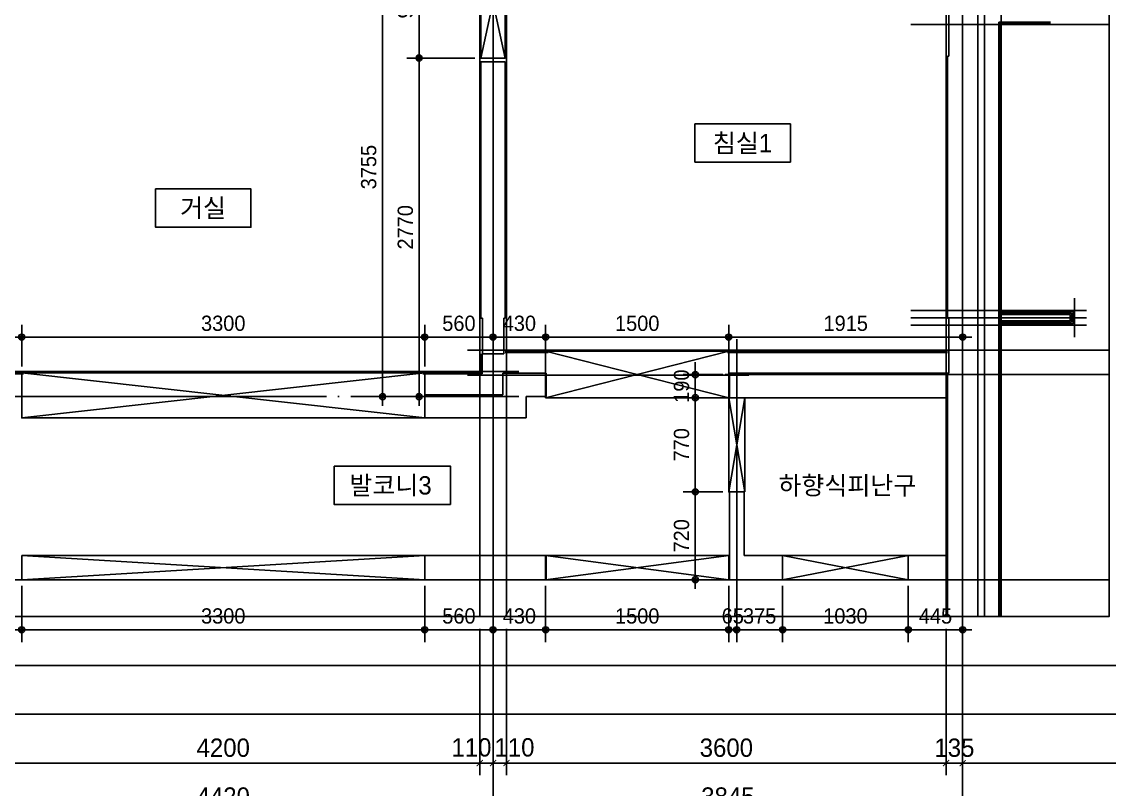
# Model space of a CAD drawing. Header units: millimetres. Extents: x 0 to 92204, y -190080 to 23760.
# Drawn here: x 25461 to 34366, y -123820 to -117539 of the extents above; entities that cross this region are included whole.
import ezdxf
from ezdxf.enums import TextEntityAlignment as Align
from ezdxf.xclip import XClip

# ---------------------------------------------------------------- set-up
doc = ezdxf.new("R2010")
doc.units = ezdxf.units.MM
doc.header["$LTSCALE"] = 100
doc.header["$XCLIPFRAME"] = 0
doc.linetypes.add('AUDIT_D_220706163347-0', pattern=[0])
doc.linetypes.add('CEN', pattern=[62, 60, -1, 0, -1])
doc.layers.get('defpoints').update_dxf_attribs({"color": 139})
for name, color, linetype in [('AA-XXXX-DIMS', 7, 'Continuous'), ('CEN_CON', 1, 'CEN'), ('CEN_WALL', 12, 'CEN'), ('CONC', 2, 'Continuous'), ('DIM', 7, 'AUDIT_D_220706163347-0'), ('ELE3_CON', 7, 'Continuous'), ('MC', 135, 'Continuous'), ('WAL', 3, 'Continuous'), ('WAL_DRY', 7, 'Continuous'), ('실명', 3, 'AUDIT_D_220706163347-0'), ('실명박스', 7, 'AUDIT_D_220706163347-0'), ('창호-open', 4, 'Continuous')]:
    doc.layers.add(name, color=color, linetype=linetype)
doc.layers.add('AA-XXXX-MC', color=153, linetype='AUDIT_D_220706163347-0', plot=False)
doc.styles.add('HAUD01', font='Dotum.ttf')
doc.styles.add('돋움', font='Dotum.ttf')
doc.styles.add('맑은고딕', font='malgun.ttf', dxfattribs={"width": 0.9})
doc.dimstyles.new('DIM-50', dxfattribs={"dimscale": 50, "dimtxt": 3, "dimasz": 1, "dimexe": 2, "dimexo": 2, "dimgap": 1, "dimtad": 1, "dimdec": 0, "dimzin": 0, "dimdsep": 46, "dimtxsty": '맑은고딕', "dimblk1": 'DIMDOT', "dimblk2": 'DIMDOT', "dimsah": 1, "dimcen": 0.09, "dimdle": 2, "dimclrd": 7, "dimclre": 7, "dimclrt": 3, "dimadec": 0, "dimazin": 0, "dimtfac": 1, "dimtdec": 0, "dimtix": 1, "dimtmove": 2, "dimatfit": 3, "dimldrblk": 'DIMDOT', "dimfxl": 1, "dimtolj": 1, "dimtzin": 0, "dimarcsym": 0})
doc.dimstyles.new('MCDIM-50', dxfattribs={"dimscale": 50, "dimtxt": 3, "dimasz": 1, "dimexe": 2, "dimexo": 2, "dimgap": 1, "dimtad": 1, "dimdec": 0, "dimzin": 0, "dimdsep": 46, "dimtxsty": '맑은고딕', "dimblk1": 'ARCHTICK', "dimblk2": 'ARCHTICK', "dimsah": 1, "dimcen": 0.09, "dimdle": 2, "dimclrd": 7, "dimclre": 7, "dimclrt": 3, "dimadec": 0, "dimazin": 0, "dimtfac": 1, "dimtdec": 0, "dimtix": 1, "dimtmove": 2, "dimatfit": 3, "dimldrblk": 'ARCHTICK', "dimfxl": 1, "dimtolj": 1, "dimtzin": 0, "dimarcsym": 0})
doc.dimstyles.new('내부100', dxfattribs={"dimscale": 50, "dimtxt": 2.5, "dimasz": 1, "dimexe": 2, "dimexo": 1, "dimgap": 1, "dimtad": 1, "dimdec": 0, "dimzin": 0, "dimdsep": 46, "dimtxsty": '돋움', "dimblk1": 'DIMDOT', "dimblk2": 'DIMDOT', "dimsah": 1, "dimcen": 0.09, "dimdle": 2, "dimclrd": 7, "dimclre": 7, "dimclrt": 3, "dimadec": 0, "dimazin": 0, "dimtfac": 1, "dimtdec": 0, "dimtix": 1, "dimtmove": 2, "dimatfit": 3, "dimldrblk": 'DIMDOT', "dimfxl": 1, "dimtolj": 1, "dimtzin": 0, "dimarcsym": 0})

# ---------------------------------------------------------------- blocks, each defined once
blk = doc.blocks.new('U-121A(기본)', base_point=(-97042.6, -98978.4))
at = {"layer": 'CEN_CON'}
for p, q in [((-100887.6, -99278.4), (-100887.6, -88643.4)), ((-97042.6, -99278.4), (-97042.6, -88643.4)), ((-98987.6, -97298.4), (-96437.6, -97298.4)), ((-111072.6, -98978.4), (-96437.6, -98978.4))]:
    blk.add_line(p, q, dxfattribs=at)
at = {"layer": 'CEN_WALL'}
for p, q in [((-98892.6, -97008.4), (-98892.6, -99278.4)), ((-101097.6, -97303.4), (-98792.6, -97303.4)), ((-108252.6, -97478.4), (-100677.6, -97478.4))]:
    blk.add_line(p, q, dxfattribs=at)
at = {"layer": 'CONC'}
for p, q in [((-100987.6, -96838.4), (-100987.6, -94738.4)), ((-100787.6, -94738.4), (-100987.6, -94738.4)), ((-100787.6, -96838.4), (-100787.6, -94738.4)), ((-100987.6, -96838.4), (-100974.6, -96838.4)), ((-100974.6, -96838.4), (-100974.6, -97128.4)), ((-100800.6, -96838.4), (-100800.6, -97128.4)), ((-100800.6, -96838.4), (-100787.6, -96838.4)), ((-100974.6, -97128.4), (-100800.6, -97128.4)), ((-98952.6, -97288.4), (-97167.6, -97288.4)), ((-98952.6, -97288.4), (-98952.6, -97488.4)), ((-98952.6, -97488.4), (-97167.6, -97488.4)), ((-97167.6, -98778.4), (-97167.6, -97488.4)), ((-98952.6, -98258.4), (-98952.6, -98778.4)), ((-98832.6, -98258.4), (-98952.6, -98258.4)), ((-98832.6, -98258.4), (-98832.6, -98778.4)), ((-101447.6, -98778.4), (-100452.6, -98778.4)), ((-101447.6, -98778.4), (-101447.6, -98978.4)), ((-100452.6, -98978.4), (-100452.6, -98778.4)), ((-98952.6, -98778.4), (-98952.6, -98978.4)), ((-98832.6, -98778.4), (-98517.6, -98778.4)), ((-98517.6, -98778.4), (-98517.6, -98978.4)), ((-97487.6, -98778.4), (-97167.6, -98778.4)), ((-97487.6, -98778.4), (-97487.6, -98978.4)), ((-101447.6, -98978.4), (-100452.6, -98978.4)), ((-98952.6, -98978.4), (-98517.6, -98978.4)), ((-97487.6, -98978.4), (-97167.6, -98978.4))]:
    blk.add_line(p, q, dxfattribs=at)
at = {"layer": 'ELE3_CON'}
for p, q in [((-101447.6, -98778.4), (-104747.6, -98778.4)), ((-98952.6, -98778.4), (-100452.6, -98778.4)), ((-98517.6, -98778.4), (-97487.6, -98778.4)), ((-98517.6, -98978.4), (-97487.6, -98978.4))]:
    blk.add_line(p, q, dxfattribs=at)
at = {"layer": 'MC'}
for p, q in [((-100997.6, -99278.4), (-100997.6, -88643.4)), ((-97177.6, -99278.4), (-97177.6, -88643.4)), ((-100777.6, -99278.4), (-100777.6, -93548.4)), ((-101097.6, -97098.4), (-96437.6, -97098.4)), ((-108252.6, -97273.4), (-100677.6, -97273.4))]:
    blk.add_line(p, q, dxfattribs=at)
at = {"layer": 'WAL'}
for p, q in [((-100807.6, -97288.4), (-100452.6, -97288.4)), ((-100807.6, -97463.4), (-100807.6, -97288.4)), ((-100452.6, -97478.4), (-100452.6, -97288.4)), ((-101447.6, -97463.4), (-100807.6, -97463.4)), ((-101447.6, -97463.4), (-101447.6, -97653.4)), ((-100617.6, -97478.4), (-100452.6, -97478.4)), ((-100617.6, -97653.4), (-100617.6, -97478.4)), ((-101447.6, -97653.4), (-100617.6, -97653.4))]:
    blk.add_line(p, q, dxfattribs=at)
at = {"layer": 'WAL_DRY'}
for p, q in [((-100987.6, -97283.4), (-100987.6, -97128.4)), ((-100977.6, -97293.4), (-100977.6, -97128.4)), ((-100787.6, -97108.4), (-100437.6, -97108.4)), ((-100787.6, -97118.4), (-100437.6, -97118.4)), ((-98967.6, -97108.4), (-97167.6, -97108.4)), ((-98967.6, -97118.4), (-97167.6, -97118.4)), ((-105207.6, -97283.4), (-104732.6, -97283.4)), ((-105207.6, -97293.4), (-104732.6, -97293.4)), ((-101462.6, -97283.4), (-100987.6, -97283.4)), ((-101462.6, -97293.4), (-100977.6, -97293.4))]:
    blk.add_line(p, q, dxfattribs=at)
blk = doc.blocks.new('U-121B(기본)1', base_point=(-58206.9, -129495.9))
at = {"layer": 'CEN_CON'}
blk.add_line((-82771.9, -129795.9), (-82771.9, -119160.9), dxfattribs=at)
at = {"layer": 'CEN_WALL'}
blk.add_line((-83376.9, -124255.9), (-81936.9, -124255.9), dxfattribs=at)
at = {"layer": 'CONC'}
for p, q in [((-83063.9, -122115.9), (-83063.9, -121415.9)), ((-82826.9, -127805.9), (-82826.9, -121665.9)), ((-83076.9, -122115.9), (-83063.9, -122115.9)), ((-83076.9, -124260.9), (-83076.9, -122115.9)), ((-83076.9, -124260.9), (-83063.9, -124260.9)), ((-83063.9, -124710.9), (-83063.9, -124260.9)), ((-83076.9, -129495.9), (-83076.9, -124710.9)), ((-83076.9, -124710.9), (-83063.9, -124710.9))]:
    blk.add_line(p, q, dxfattribs=at)
at = {"layer": 'MC'}
for p, q in [((-82636.9, -129795.9), (-82636.9, -119160.9)), ((-83376.9, -121855.9), (-80606.9, -121855.9)), ((-82036.9, -124415.9), (-82036.9, -124095.9)), ((-83376.9, -124195.9), (-81936.9, -124195.9)), ((-83376.9, -124315.9), (-81936.9, -124315.9))]:
    blk.add_line(p, q, dxfattribs=at)
at = {"layer": 'WAL_DRY'}
for p, q in [((-82656.9, -127635.9), (-82656.9, -121835.9)), ((-82656.9, -121835.9), (-82231.9, -121835.9)), ((-82646.9, -127625.9), (-82646.9, -121845.9)), ((-82646.9, -121845.9), (-82231.9, -121845.9)), ((-82646.9, -124205.9), (-82046.9, -124205.9)), ((-82646.9, -124218.4), (-82059.4, -124218.4)), ((-82646.9, -124230.9), (-82071.9, -124230.9)), ((-82071.9, -124230.9), (-82071.9, -124280.9)), ((-82059.4, -124218.4), (-82059.4, -124293.4)), ((-82046.9, -124205.9), (-82046.9, -124305.9)), ((-82646.9, -124280.9), (-82071.9, -124280.9)), ((-82646.9, -124293.4), (-82059.4, -124293.4)), ((-82646.9, -124305.9), (-82046.9, -124305.9))]:
    blk.add_line(p, q, dxfattribs=at)
blk = doc.blocks.new('DIMDOT')
at = {"layer": 'AA-XXXX-DIMS'}
for p, q in [((-1.5, 0), (1.5, 0)), ((0, -1.5), (0, 1.5))]:
    blk.add_line(p, q, dxfattribs=at)
for radius in [0.5, 0.25]:
    blk.add_circle((0, 0), radius, dxfattribs=at)
blk = doc.blocks.new('*D2965')
at = {"layer": 'defpoints', "color": 0, "transparency": 16777216}
for p in [(24900.6, -146165.9), (29320.6, -146165.9), (29320.6, -147765.9)]:
    blk.add_point(p, dxfattribs=at)
at = {"layer": 'DIM', "color": 7, "lineweight": -2, "transparency": 16777216}
for p, q in [((24900.6, -146265.9), (24900.6, -147865.9)), ((29320.6, -146265.9), (29320.6, -147865.9)), ((24950.6, -147765.9), (29270.6, -147765.9))]:
    blk.add_line(p, q, dxfattribs=at)
at = {"layer": 'DIM', "color": 7, "lineweight": -2, "transparency": 16777216, "xscale": 50, "yscale": 50, "zscale": 50, "rotation": 180}
blk.add_blockref('DIMDOT', (24900.6, -147765.9), dxfattribs=at)
at = {"layer": 'DIM', "color": 7, "lineweight": -2, "transparency": 16777216, "xscale": 50, "yscale": 50, "zscale": 50}
blk.add_blockref('DIMDOT', (29320.6, -147765.9), dxfattribs=at)
at = {"layer": 'DIM', "color": 3, "transparency": 16777216, "insert": (27110.6, -147640.8), "char_height": 150, "attachment_point": 5, "style": 'HAUD01'}
blk.add_mtext('\\A1;4420', dxfattribs=at)
blk = doc.blocks.new('*D2966')
at = {"layer": 'defpoints', "color": 0, "transparency": 16777216}
for p in [(29320.6, -146165.9), (33165.6, -146165.9), (33165.6, -147765.9)]:
    blk.add_point(p, dxfattribs=at)
at = {"layer": 'DIM', "color": 7, "lineweight": -2, "transparency": 16777216}
for p, q in [((29320.6, -146265.9), (29320.6, -147865.9)), ((33165.6, -146265.9), (33165.6, -147865.9)), ((29370.6, -147765.9), (33115.6, -147765.9))]:
    blk.add_line(p, q, dxfattribs=at)
at = {"layer": 'DIM', "color": 7, "lineweight": -2, "transparency": 16777216, "xscale": 50, "yscale": 50, "zscale": 50, "rotation": 180}
blk.add_blockref('DIMDOT', (29320.6, -147765.9), dxfattribs=at)
at = {"layer": 'DIM', "color": 7, "lineweight": -2, "transparency": 16777216, "xscale": 50, "yscale": 50, "zscale": 50}
blk.add_blockref('DIMDOT', (33165.6, -147765.9), dxfattribs=at)
at = {"layer": 'DIM', "color": 3, "transparency": 16777216, "insert": (31243.1, -147640.8), "char_height": 150, "attachment_point": 5, "style": 'HAUD01'}
blk.add_mtext('\\A1;3845', dxfattribs=at)
blk = doc.blocks.new('*D2967')
at = {"layer": 'defpoints', "color": 0, "transparency": 16777216}
for p in [(9105.6, -146165.9), (33165.6, -146165.9), (33165.6, -148165.9)]:
    blk.add_point(p, dxfattribs=at)
at = {"layer": 'DIM', "color": 7, "lineweight": -2, "transparency": 16777216}
for p, q in [((9105.6, -146265.9), (9105.6, -148265.9)), ((33165.6, -146265.9), (33165.6, -148265.9)), ((9155.6, -148165.9), (33115.6, -148165.9))]:
    blk.add_line(p, q, dxfattribs=at)
at = {"layer": 'DIM', "color": 7, "lineweight": -2, "transparency": 16777216, "xscale": 50, "yscale": 50, "zscale": 50, "rotation": 180}
blk.add_blockref('DIMDOT', (9105.6, -148165.9), dxfattribs=at)
at = {"layer": 'DIM', "color": 7, "lineweight": -2, "transparency": 16777216, "xscale": 50, "yscale": 50, "zscale": 50}
blk.add_blockref('DIMDOT', (33165.6, -148165.9), dxfattribs=at)
at = {"layer": 'DIM', "color": 3, "transparency": 16777216, "insert": (21135.6, -148040.8), "char_height": 150, "attachment_point": 5, "style": 'HAUD01'}
blk.add_mtext('\\A1;24060', dxfattribs=at)
blk = doc.blocks.new('_ArchTick')
at = {"color": 0, "linetype": 'ByBlock', "const_width": 0.15}
blk.add_lwpolyline([(-0.5, -0.5), (0.5, 0.5)], dxfattribs=at)
blk = doc.blocks.new('*D2981')
at = {"layer": 'defpoints', "color": 0, "linetype": 'ByBlock', "transparency": 16777216}
for p in [(25010.6, -146165.9), (29210.6, -146165.9), (29210.6, -147365.9)]:
    blk.add_point(p, dxfattribs=at)
at = {"layer": 'DIM', "color": 7, "linetype": 'ByBlock', "lineweight": -2, "transparency": 16777216}
for p, q in [((25010.6, -146265.9), (25010.6, -147465.9)), ((29210.6, -146265.9), (29210.6, -147465.9)), ((24910.6, -147365.9), (29310.6, -147365.9))]:
    blk.add_line(p, q, dxfattribs=at)
at = {"layer": 'DIM', "color": 7, "linetype": 'ByBlock', "lineweight": -2, "transparency": 16777216, "xscale": 50, "yscale": 50, "zscale": 50, "rotation": 180}
blk.add_blockref('_ArchTick', (25010.6, -147365.9), dxfattribs=at)
at = {"layer": 'DIM', "color": 7, "linetype": 'ByBlock', "lineweight": -2, "transparency": 16777216, "xscale": 50, "yscale": 50, "zscale": 50}
blk.add_blockref('_ArchTick', (29210.6, -147365.9), dxfattribs=at)
at = {"layer": 'DIM', "color": 3, "linetype": 'ByBlock', "transparency": 16777216, "insert": (27110.6, -147240.8), "char_height": 150, "attachment_point": 5, "style": 'HAUD01'}
blk.add_mtext('\\A1;4200', dxfattribs=at)
blk = doc.blocks.new('*D2982')
at = {"layer": 'defpoints', "color": 0, "linetype": 'ByBlock', "transparency": 16777216}
for p in [(29210.6, -146165.9), (29320.6, -146165.9), (29320.6, -147365.9)]:
    blk.add_point(p, dxfattribs=at)
at = {"layer": 'DIM', "color": 7, "linetype": 'ByBlock', "lineweight": -2, "transparency": 16777216}
for p, q in [((29210.6, -146265.9), (29210.6, -147465.9)), ((29320.6, -146265.9), (29320.6, -147465.9)), ((29110.6, -147365.9), (29420.6, -147365.9))]:
    blk.add_line(p, q, dxfattribs=at)
at = {"layer": 'DIM', "color": 7, "linetype": 'ByBlock', "lineweight": -2, "transparency": 16777216, "xscale": 50, "yscale": 50, "zscale": 50, "rotation": 180}
blk.add_blockref('_ArchTick', (29210.6, -147365.9), dxfattribs=at)
at = {"layer": 'DIM', "color": 7, "linetype": 'ByBlock', "lineweight": -2, "transparency": 16777216, "xscale": 50, "yscale": 50, "zscale": 50}
blk.add_blockref('_ArchTick', (29320.6, -147365.9), dxfattribs=at)
at = {"layer": 'DIM', "color": 3, "linetype": 'ByBlock', "transparency": 16777216, "insert": (29143.3, -147238), "char_height": 150, "attachment_point": 5, "style": 'HAUD01'}
blk.add_mtext('\\A1;110', dxfattribs=at)
blk = doc.blocks.new('*D2983')
at = {"layer": 'defpoints', "color": 0, "linetype": 'ByBlock', "transparency": 16777216}
for p in [(29320.6, -146165.9), (29430.6, -146165.9), (29430.6, -147365.9)]:
    blk.add_point(p, dxfattribs=at)
at = {"layer": 'DIM', "color": 7, "linetype": 'ByBlock', "lineweight": -2, "transparency": 16777216}
for p, q in [((29320.6, -146265.9), (29320.6, -147465.9)), ((29430.6, -146265.9), (29430.6, -147465.9)), ((29220.6, -147365.9), (29530.6, -147365.9))]:
    blk.add_line(p, q, dxfattribs=at)
at = {"layer": 'DIM', "color": 7, "linetype": 'ByBlock', "lineweight": -2, "transparency": 16777216, "xscale": 50, "yscale": 50, "zscale": 50, "rotation": 180}
blk.add_blockref('_ArchTick', (29320.6, -147365.9), dxfattribs=at)
at = {"layer": 'DIM', "color": 7, "linetype": 'ByBlock', "lineweight": -2, "transparency": 16777216, "xscale": 50, "yscale": 50, "zscale": 50}
blk.add_blockref('_ArchTick', (29430.6, -147365.9), dxfattribs=at)
at = {"layer": 'DIM', "color": 3, "linetype": 'ByBlock', "transparency": 16777216, "insert": (29495.6, -147238), "char_height": 150, "attachment_point": 5, "style": 'HAUD01'}
blk.add_mtext('\\A1;110', dxfattribs=at)
blk = doc.blocks.new('*D2984')
at = {"layer": 'defpoints', "color": 0, "linetype": 'ByBlock', "transparency": 16777216}
for p in [(29430.6, -146165.9), (33030.6, -146165.9), (33030.6, -147365.9)]:
    blk.add_point(p, dxfattribs=at)
at = {"layer": 'DIM', "color": 7, "linetype": 'ByBlock', "lineweight": -2, "transparency": 16777216}
for p, q in [((29430.6, -146265.9), (29430.6, -147465.9)), ((33030.6, -146265.9), (33030.6, -147465.9)), ((29330.6, -147365.9), (33130.6, -147365.9))]:
    blk.add_line(p, q, dxfattribs=at)
at = {"layer": 'DIM', "color": 7, "linetype": 'ByBlock', "lineweight": -2, "transparency": 16777216, "xscale": 50, "yscale": 50, "zscale": 50, "rotation": 180}
blk.add_blockref('_ArchTick', (29430.6, -147365.9), dxfattribs=at)
at = {"layer": 'DIM', "color": 7, "linetype": 'ByBlock', "lineweight": -2, "transparency": 16777216, "xscale": 50, "yscale": 50, "zscale": 50}
blk.add_blockref('_ArchTick', (33030.6, -147365.9), dxfattribs=at)
at = {"layer": 'DIM', "color": 3, "linetype": 'ByBlock', "transparency": 16777216, "insert": (31230.6, -147240.8), "char_height": 150, "attachment_point": 5, "style": 'HAUD01'}
blk.add_mtext('\\A1;3600', dxfattribs=at)
blk = doc.blocks.new('*D2985')
at = {"layer": 'defpoints', "color": 0, "linetype": 'ByBlock', "transparency": 16777216}
for p in [(33030.6, -146165.9), (33165.6, -146165.9), (33165.6, -147365.9)]:
    blk.add_point(p, dxfattribs=at)
at = {"layer": 'DIM', "color": 7, "linetype": 'ByBlock', "lineweight": -2, "transparency": 16777216}
for p, q in [((33030.6, -146265.9), (33030.6, -147465.9)), ((33165.6, -146265.9), (33165.6, -147465.9)), ((33030.6, -147365.9), (32980.6, -147365.9)), ((33030.6, -147365.9), (33165.6, -147365.9)), ((33165.6, -147365.9), (33215.6, -147365.9))]:
    blk.add_line(p, q, dxfattribs=at)
at = {"layer": 'DIM', "color": 7, "linetype": 'ByBlock', "lineweight": -2, "transparency": 16777216, "xscale": 50, "yscale": 50, "zscale": 50}
blk.add_blockref('_ArchTick', (33030.6, -147365.9), dxfattribs=at)
at = {"layer": 'DIM', "color": 7, "linetype": 'ByBlock', "lineweight": -2, "transparency": 16777216, "xscale": 50, "yscale": 50, "zscale": 50, "rotation": 180}
blk.add_blockref('_ArchTick', (33165.6, -147365.9), dxfattribs=at)
at = {"layer": 'DIM', "color": 3, "linetype": 'ByBlock', "transparency": 16777216, "insert": (33098.1, -147240.8), "char_height": 150, "attachment_point": 5, "style": 'HAUD01'}
blk.add_mtext('\\A1;135', dxfattribs=at)
blk = doc.blocks.new('*D1089')
at = {"layer": 'defpoints', "color": 0, "transparency": 16777216}
for p in [(24900.6, -122105.9), (25460.6, -122105.9), (25460.6, -122515.2)]:
    blk.add_point(p, dxfattribs=at)
at = {"layer": 'DIM', "color": 7, "lineweight": -2, "transparency": 16777216}
for p, q in [((24900.6, -122155.9), (24900.6, -122615.2)), ((25460.6, -122155.9), (25460.6, -122615.2)), ((24950.6, -122515.2), (25410.6, -122515.2))]:
    blk.add_line(p, q, dxfattribs=at)
at = {"layer": 'DIM', "color": 7, "lineweight": -2, "transparency": 16777216, "xscale": 50, "yscale": 50, "zscale": 50, "rotation": 180}
blk.add_blockref('DIMDOT', (24900.6, -122515.2), dxfattribs=at)
at = {"layer": 'DIM', "color": 7, "lineweight": -2, "transparency": 16777216, "xscale": 50, "yscale": 50, "zscale": 50}
blk.add_blockref('DIMDOT', (25460.6, -122515.2), dxfattribs=at)
at = {"layer": 'DIM', "color": 3, "transparency": 16777216, "insert": (25180.6, -122402.6), "char_height": 125, "attachment_point": 5, "style": '돋움'}
blk.add_mtext('\\A1;560', dxfattribs=at)
blk = doc.blocks.new('*D1090')
at = {"layer": 'defpoints', "color": 0, "transparency": 16777216}
for p in [(25460.6, -122105.9), (28760.6, -122105.9), (28760.6, -122515.2)]:
    blk.add_point(p, dxfattribs=at)
at = {"layer": 'DIM', "color": 7, "lineweight": -2, "transparency": 16777216}
for p, q in [((25460.6, -122155.9), (25460.6, -122615.2)), ((28760.6, -122155.9), (28760.6, -122615.2)), ((25510.6, -122515.2), (28710.6, -122515.2))]:
    blk.add_line(p, q, dxfattribs=at)
at = {"layer": 'DIM', "color": 7, "lineweight": -2, "transparency": 16777216, "xscale": 50, "yscale": 50, "zscale": 50, "rotation": 180}
blk.add_blockref('DIMDOT', (25460.6, -122515.2), dxfattribs=at)
at = {"layer": 'DIM', "color": 7, "lineweight": -2, "transparency": 16777216, "xscale": 50, "yscale": 50, "zscale": 50}
blk.add_blockref('DIMDOT', (28760.6, -122515.2), dxfattribs=at)
at = {"layer": 'DIM', "color": 3, "transparency": 16777216, "insert": (27110.6, -122402.6), "char_height": 125, "attachment_point": 5, "style": '돋움'}
blk.add_mtext('\\A1;3300', dxfattribs=at)
blk = doc.blocks.new('*D1091')
at = {"layer": 'defpoints', "color": 0, "transparency": 16777216}
for p in [(28760.6, -122105.9), (29320.6, -122105.9), (29320.6, -122515.2)]:
    blk.add_point(p, dxfattribs=at)
at = {"layer": 'DIM', "color": 7, "lineweight": -2, "transparency": 16777216}
for p, q in [((28760.6, -122155.9), (28760.6, -122615.2)), ((29320.6, -122155.9), (29320.6, -122615.2)), ((28810.6, -122515.2), (29270.6, -122515.2))]:
    blk.add_line(p, q, dxfattribs=at)
at = {"layer": 'DIM', "color": 7, "lineweight": -2, "transparency": 16777216, "xscale": 50, "yscale": 50, "zscale": 50, "rotation": 180}
blk.add_blockref('DIMDOT', (28760.6, -122515.2), dxfattribs=at)
at = {"layer": 'DIM', "color": 7, "lineweight": -2, "transparency": 16777216, "xscale": 50, "yscale": 50, "zscale": 50}
blk.add_blockref('DIMDOT', (29320.6, -122515.2), dxfattribs=at)
at = {"layer": 'DIM', "color": 3, "transparency": 16777216, "insert": (29040.6, -122402.6), "char_height": 125, "attachment_point": 5, "style": '돋움'}
blk.add_mtext('\\A1;560', dxfattribs=at)
blk = doc.blocks.new('*D1092')
at = {"layer": 'defpoints', "color": 0, "transparency": 16777216}
for p in [(29320.6, -122105.9), (29750.6, -122105.9), (29750.6, -122515.2)]:
    blk.add_point(p, dxfattribs=at)
at = {"layer": 'DIM', "color": 7, "lineweight": -2, "transparency": 16777216}
for p, q in [((29320.6, -122155.9), (29320.6, -122615.2)), ((29750.6, -122155.9), (29750.6, -122615.2)), ((29370.6, -122515.2), (29700.6, -122515.2))]:
    blk.add_line(p, q, dxfattribs=at)
at = {"layer": 'DIM', "color": 7, "lineweight": -2, "transparency": 16777216, "xscale": 50, "yscale": 50, "zscale": 50, "rotation": 180}
blk.add_blockref('DIMDOT', (29320.6, -122515.2), dxfattribs=at)
at = {"layer": 'DIM', "color": 7, "lineweight": -2, "transparency": 16777216, "xscale": 50, "yscale": 50, "zscale": 50}
blk.add_blockref('DIMDOT', (29750.6, -122515.2), dxfattribs=at)
at = {"layer": 'DIM', "color": 3, "transparency": 16777216, "insert": (29535.6, -122402.6), "char_height": 125, "attachment_point": 5, "style": '돋움'}
blk.add_mtext('\\A1;430', dxfattribs=at)
blk = doc.blocks.new('*D1093')
at = {"layer": 'defpoints', "color": 0, "transparency": 16777216}
for p in [(29750.6, -122105.9), (31250.6, -122105.9), (31250.6, -122515.2)]:
    blk.add_point(p, dxfattribs=at)
at = {"layer": 'DIM', "color": 7, "lineweight": -2, "transparency": 16777216}
for p, q in [((29750.6, -122155.9), (29750.6, -122615.2)), ((31250.6, -122155.9), (31250.6, -122615.2)), ((29800.6, -122515.2), (31200.6, -122515.2))]:
    blk.add_line(p, q, dxfattribs=at)
at = {"layer": 'DIM', "color": 7, "lineweight": -2, "transparency": 16777216, "xscale": 50, "yscale": 50, "zscale": 50, "rotation": 180}
blk.add_blockref('DIMDOT', (29750.6, -122515.2), dxfattribs=at)
at = {"layer": 'DIM', "color": 7, "lineweight": -2, "transparency": 16777216, "xscale": 50, "yscale": 50, "zscale": 50}
blk.add_blockref('DIMDOT', (31250.6, -122515.2), dxfattribs=at)
at = {"layer": 'DIM', "color": 3, "transparency": 16777216, "insert": (30500.6, -122402.6), "char_height": 125, "attachment_point": 5, "style": '돋움'}
blk.add_mtext('\\A1;1500', dxfattribs=at)
blk = doc.blocks.new('*D1094')
at = {"layer": 'defpoints', "color": 0, "transparency": 16777216}
for p in [(31250.6, -122105.9), (31315.6, -122105.9), (31315.6, -122515.2)]:
    blk.add_point(p, dxfattribs=at)
at = {"layer": 'DIM', "color": 7, "lineweight": -2, "transparency": 16777216}
for p, q in [((31250.6, -122155.9), (31250.6, -122615.2)), ((31315.6, -122155.9), (31315.6, -122615.2)), ((31200.6, -122515.2), (31150.6, -122515.2)), ((31250.6, -122515.2), (31315.6, -122515.2)), ((31365.6, -122515.2), (31415.6, -122515.2))]:
    blk.add_line(p, q, dxfattribs=at)
at = {"layer": 'DIM', "color": 7, "lineweight": -2, "transparency": 16777216, "xscale": 50, "yscale": 50, "zscale": 50}
blk.add_blockref('DIMDOT', (31250.6, -122515.2), dxfattribs=at)
at = {"layer": 'DIM', "color": 7, "lineweight": -2, "transparency": 16777216, "xscale": 50, "yscale": 50, "zscale": 50, "rotation": 180}
blk.add_blockref('DIMDOT', (31315.6, -122515.2), dxfattribs=at)
at = {"layer": 'DIM', "color": 3, "transparency": 16777216, "insert": (31283.1, -122402.6), "char_height": 125, "attachment_point": 5, "style": '돋움'}
blk.add_mtext('\\A1;65', dxfattribs=at)
blk = doc.blocks.new('*D1095')
at = {"layer": 'defpoints', "color": 0, "transparency": 16777216}
for p in [(31315.6, -122105.9), (31690.6, -122105.9), (31690.6, -122515.2)]:
    blk.add_point(p, dxfattribs=at)
at = {"layer": 'DIM', "color": 7, "lineweight": -2, "transparency": 16777216}
for p, q in [((31315.6, -122155.9), (31315.6, -122615.2)), ((31690.6, -122155.9), (31690.6, -122615.2)), ((31265.6, -122515.2), (31215.6, -122515.2)), ((31315.6, -122515.2), (31690.6, -122515.2)), ((31740.6, -122515.2), (31790.6, -122515.2))]:
    blk.add_line(p, q, dxfattribs=at)
at = {"layer": 'DIM', "color": 7, "lineweight": -2, "transparency": 16777216, "xscale": 50, "yscale": 50, "zscale": 50}
blk.add_blockref('DIMDOT', (31315.6, -122515.2), dxfattribs=at)
at = {"layer": 'DIM', "color": 7, "lineweight": -2, "transparency": 16777216, "xscale": 50, "yscale": 50, "zscale": 50, "rotation": 180}
blk.add_blockref('DIMDOT', (31690.6, -122515.2), dxfattribs=at)
at = {"layer": 'DIM', "color": 3, "transparency": 16777216, "insert": (31503.1, -122402.6), "char_height": 125, "attachment_point": 5, "style": '돋움'}
blk.add_mtext('\\A1;375', dxfattribs=at)
blk = doc.blocks.new('*D1096')
at = {"layer": 'defpoints', "color": 0, "transparency": 16777216}
for p in [(31690.6, -122105.9), (32720.6, -122105.9), (32720.6, -122515.2)]:
    blk.add_point(p, dxfattribs=at)
at = {"layer": 'DIM', "color": 7, "lineweight": -2, "transparency": 16777216}
for p, q in [((31690.6, -122155.9), (31690.6, -122615.2)), ((32720.6, -122155.9), (32720.6, -122615.2)), ((31740.6, -122515.2), (32670.6, -122515.2))]:
    blk.add_line(p, q, dxfattribs=at)
at = {"layer": 'DIM', "color": 7, "lineweight": -2, "transparency": 16777216, "xscale": 50, "yscale": 50, "zscale": 50, "rotation": 180}
blk.add_blockref('DIMDOT', (31690.6, -122515.2), dxfattribs=at)
at = {"layer": 'DIM', "color": 7, "lineweight": -2, "transparency": 16777216, "xscale": 50, "yscale": 50, "zscale": 50}
blk.add_blockref('DIMDOT', (32720.6, -122515.2), dxfattribs=at)
at = {"layer": 'DIM', "color": 3, "transparency": 16777216, "insert": (32205.6, -122402.6), "char_height": 125, "attachment_point": 5, "style": '돋움'}
blk.add_mtext('\\A1;1030', dxfattribs=at)
blk = doc.blocks.new('*D1097')
at = {"layer": 'defpoints', "color": 0, "transparency": 16777216}
for p in [(32720.6, -122105.9), (33165.6, -122105.9), (33165.6, -122515.2)]:
    blk.add_point(p, dxfattribs=at)
at = {"layer": 'DIM', "color": 7, "lineweight": -2, "transparency": 16777216}
for p, q in [((32720.6, -122155.9), (32720.6, -122615.2)), ((33165.6, -122155.9), (33165.6, -122615.2)), ((32770.6, -122515.2), (33115.6, -122515.2))]:
    blk.add_line(p, q, dxfattribs=at)
at = {"layer": 'DIM', "color": 7, "lineweight": -2, "transparency": 16777216, "xscale": 50, "yscale": 50, "zscale": 50, "rotation": 180}
blk.add_blockref('DIMDOT', (32720.6, -122515.2), dxfattribs=at)
at = {"layer": 'DIM', "color": 7, "lineweight": -2, "transparency": 16777216, "xscale": 50, "yscale": 50, "zscale": 50}
blk.add_blockref('DIMDOT', (33165.6, -122515.2), dxfattribs=at)
at = {"layer": 'DIM', "color": 3, "transparency": 16777216, "insert": (32943.1, -122402.6), "char_height": 125, "attachment_point": 5, "style": '돋움'}
blk.add_mtext('\\A1;445', dxfattribs=at)
blk = doc.blocks.new('*D1110')
at = {"layer": 'defpoints', "color": 0, "transparency": 16777216}
for p in [(25460.6, -120120), (24900.6, -120410.9), (25460.6, -120410.9)]:
    blk.add_point(p, dxfattribs=at)
at = {"layer": 'DIM', "color": 7, "lineweight": -2, "transparency": 16777216}
for p, q in [((24900.6, -120360.9), (24900.6, -120020)), ((25460.6, -120360.9), (25460.6, -120020)), ((24950.6, -120120), (25410.6, -120120))]:
    blk.add_line(p, q, dxfattribs=at)
at = {"layer": 'DIM', "color": 7, "lineweight": -2, "transparency": 16777216, "xscale": 50, "yscale": 50, "zscale": 50, "rotation": 180}
blk.add_blockref('DIMDOT', (24900.6, -120120), dxfattribs=at)
at = {"layer": 'DIM', "color": 7, "lineweight": -2, "transparency": 16777216, "xscale": 50, "yscale": 50, "zscale": 50}
blk.add_blockref('DIMDOT', (25460.6, -120120), dxfattribs=at)
at = {"layer": 'DIM', "color": 3, "transparency": 16777216, "insert": (25180.6, -120007.4), "char_height": 125, "attachment_point": 5, "style": '돋움'}
blk.add_mtext('\\A1;560', dxfattribs=at)
blk = doc.blocks.new('*D1111')
at = {"layer": 'defpoints', "color": 0, "transparency": 16777216}
for p in [(28760.6, -120120), (25460.6, -120410.9), (28760.6, -120410.9)]:
    blk.add_point(p, dxfattribs=at)
at = {"layer": 'DIM', "color": 7, "lineweight": -2, "transparency": 16777216}
for p, q in [((25460.6, -120360.9), (25460.6, -120020)), ((28760.6, -120360.9), (28760.6, -120020)), ((25510.6, -120120), (28710.6, -120120))]:
    blk.add_line(p, q, dxfattribs=at)
at = {"layer": 'DIM', "color": 7, "lineweight": -2, "transparency": 16777216, "xscale": 50, "yscale": 50, "zscale": 50, "rotation": 180}
blk.add_blockref('DIMDOT', (25460.6, -120120), dxfattribs=at)
at = {"layer": 'DIM', "color": 7, "lineweight": -2, "transparency": 16777216, "xscale": 50, "yscale": 50, "zscale": 50}
blk.add_blockref('DIMDOT', (28760.6, -120120), dxfattribs=at)
at = {"layer": 'DIM', "color": 3, "transparency": 16777216, "insert": (27110.6, -120007.4), "char_height": 125, "attachment_point": 5, "style": '돋움'}
blk.add_mtext('\\A1;3300', dxfattribs=at)
blk = doc.blocks.new('*D1112')
at = {"layer": 'defpoints', "color": 0, "transparency": 16777216}
for p in [(29320.6, -120120), (28760.6, -120410.9), (29320.6, -120410.9)]:
    blk.add_point(p, dxfattribs=at)
at = {"layer": 'DIM', "color": 7, "lineweight": -2, "transparency": 16777216}
for p, q in [((28760.6, -120360.9), (28760.6, -120020)), ((29320.6, -120360.9), (29320.6, -120020)), ((28810.6, -120120), (29270.6, -120120))]:
    blk.add_line(p, q, dxfattribs=at)
at = {"layer": 'DIM', "color": 7, "lineweight": -2, "transparency": 16777216, "xscale": 50, "yscale": 50, "zscale": 50, "rotation": 180}
blk.add_blockref('DIMDOT', (28760.6, -120120), dxfattribs=at)
at = {"layer": 'DIM', "color": 7, "lineweight": -2, "transparency": 16777216, "xscale": 50, "yscale": 50, "zscale": 50}
blk.add_blockref('DIMDOT', (29320.6, -120120), dxfattribs=at)
at = {"layer": 'DIM', "color": 3, "transparency": 16777216, "insert": (29040.6, -120007.4), "char_height": 125, "attachment_point": 5, "style": '돋움'}
blk.add_mtext('\\A1;560', dxfattribs=at)
blk = doc.blocks.new('*D1113')
at = {"layer": 'defpoints', "color": 0, "transparency": 16777216}
for p in [(29750.6, -120120), (29320.6, -120410.9), (29750.6, -120410.9)]:
    blk.add_point(p, dxfattribs=at)
at = {"layer": 'DIM', "color": 7, "lineweight": -2, "transparency": 16777216}
for p, q in [((29320.6, -120360.9), (29320.6, -120020)), ((29750.6, -120360.9), (29750.6, -120020)), ((29370.6, -120120), (29700.6, -120120))]:
    blk.add_line(p, q, dxfattribs=at)
at = {"layer": 'DIM', "color": 7, "lineweight": -2, "transparency": 16777216, "xscale": 50, "yscale": 50, "zscale": 50, "rotation": 180}
blk.add_blockref('DIMDOT', (29320.6, -120120), dxfattribs=at)
at = {"layer": 'DIM', "color": 7, "lineweight": -2, "transparency": 16777216, "xscale": 50, "yscale": 50, "zscale": 50}
blk.add_blockref('DIMDOT', (29750.6, -120120), dxfattribs=at)
at = {"layer": 'DIM', "color": 3, "transparency": 16777216, "insert": (29535.6, -120007.4), "char_height": 125, "attachment_point": 5, "style": '돋움'}
blk.add_mtext('\\A1;430', dxfattribs=at)
blk = doc.blocks.new('*D1114')
at = {"layer": 'defpoints', "color": 0, "transparency": 16777216}
for p in [(31250.6, -120120), (29750.6, -120410.9), (31250.6, -120410.9)]:
    blk.add_point(p, dxfattribs=at)
at = {"layer": 'DIM', "color": 7, "lineweight": -2, "transparency": 16777216}
for p, q in [((29750.6, -120360.9), (29750.6, -120020)), ((31250.6, -120360.9), (31250.6, -120020)), ((29800.6, -120120), (31200.6, -120120))]:
    blk.add_line(p, q, dxfattribs=at)
at = {"layer": 'DIM', "color": 7, "lineweight": -2, "transparency": 16777216, "xscale": 50, "yscale": 50, "zscale": 50, "rotation": 180}
blk.add_blockref('DIMDOT', (29750.6, -120120), dxfattribs=at)
at = {"layer": 'DIM', "color": 7, "lineweight": -2, "transparency": 16777216, "xscale": 50, "yscale": 50, "zscale": 50}
blk.add_blockref('DIMDOT', (31250.6, -120120), dxfattribs=at)
at = {"layer": 'DIM', "color": 3, "transparency": 16777216, "insert": (30500.6, -120007.4), "char_height": 125, "attachment_point": 5, "style": '돋움'}
blk.add_mtext('\\A1;1500', dxfattribs=at)
blk = doc.blocks.new('*D1115')
at = {"layer": 'defpoints', "color": 0, "transparency": 16777216}
for p in [(33165.6, -120120), (31250.6, -120410.9), (33165.6, -120410.9)]:
    blk.add_point(p, dxfattribs=at)
at = {"layer": 'DIM', "color": 7, "lineweight": -2, "transparency": 16777216}
for p, q in [((31250.6, -120360.9), (31250.6, -120020)), ((33165.6, -120360.9), (33165.6, -120020)), ((31300.6, -120120), (33115.6, -120120))]:
    blk.add_line(p, q, dxfattribs=at)
at = {"layer": 'DIM', "color": 7, "lineweight": -2, "transparency": 16777216, "xscale": 50, "yscale": 50, "zscale": 50, "rotation": 180}
blk.add_blockref('DIMDOT', (31250.6, -120120), dxfattribs=at)
at = {"layer": 'DIM', "color": 7, "lineweight": -2, "transparency": 16777216, "xscale": 50, "yscale": 50, "zscale": 50}
blk.add_blockref('DIMDOT', (33165.6, -120120), dxfattribs=at)
at = {"layer": 'DIM', "color": 3, "transparency": 16777216, "insert": (32208.1, -120007.4), "char_height": 125, "attachment_point": 5, "style": '돋움'}
blk.add_mtext('\\A1;1915', dxfattribs=at)
blk = doc.blocks.new('*D1116')
at = {"layer": 'defpoints', "color": 0, "transparency": 16777216}
for p in [(30976.4, -121385.9), (31250.6, -121385.9), (31250.6, -122105.9)]:
    blk.add_point(p, dxfattribs=at)
at = {"layer": 'DIM', "color": 7, "lineweight": -2, "transparency": 16777216}
for p, q in [((31200.6, -121385.9), (30876.4, -121385.9)), ((30976.4, -122055.9), (30976.4, -121435.9)), ((31200.6, -122105.9), (30876.4, -122105.9))]:
    blk.add_line(p, q, dxfattribs=at)
at = {"layer": 'DIM', "color": 7, "lineweight": -2, "transparency": 16777216, "xscale": 50, "yscale": 50, "zscale": 50}
for p, rotation in [((30976.4, -121385.9), 90), ((30976.4, -122105.9), 270)]:
    blk.add_blockref('DIMDOT', p, dxfattribs=dict(at, rotation=rotation))
at = {"layer": 'DIM', "color": 3, "transparency": 16777216, "insert": (30863.8, -121745.9), "char_height": 125, "attachment_point": 5, "rotation": 90, "style": '돋움'}
blk.add_mtext('\\A1;720', dxfattribs=at)
blk = doc.blocks.new('*D1117')
at = {"layer": 'defpoints', "color": 0, "transparency": 16777216}
for p in [(30976.4, -120615.9), (31250.6, -120615.9), (31250.6, -121385.9)]:
    blk.add_point(p, dxfattribs=at)
at = {"layer": 'DIM', "color": 7, "lineweight": -2, "transparency": 16777216}
for p, q in [((31200.6, -120615.9), (30876.4, -120615.9)), ((30976.4, -121335.9), (30976.4, -120665.9)), ((31200.6, -121385.9), (30876.4, -121385.9))]:
    blk.add_line(p, q, dxfattribs=at)
at = {"layer": 'DIM', "color": 7, "lineweight": -2, "transparency": 16777216, "xscale": 50, "yscale": 50, "zscale": 50}
for p, rotation in [((30976.4, -120615.9), 90), ((30976.4, -121385.9), 270)]:
    blk.add_blockref('DIMDOT', p, dxfattribs=dict(at, rotation=rotation))
at = {"layer": 'DIM', "color": 3, "transparency": 16777216, "insert": (30863.8, -121000.9), "char_height": 125, "attachment_point": 5, "rotation": 90, "style": '돋움'}
blk.add_mtext('\\A1;770', dxfattribs=at)
blk = doc.blocks.new('*D1118')
at = {"layer": 'defpoints', "color": 0, "transparency": 16777216}
for p in [(30976.4, -120425.9), (31250.6, -120425.9), (31250.6, -120615.9)]:
    blk.add_point(p, dxfattribs=at)
at = {"layer": 'DIM', "color": 7, "lineweight": -2, "transparency": 16777216}
for p, q in [((30976.4, -120375.9), (30976.4, -120325.9)), ((31200.6, -120425.9), (30876.4, -120425.9)), ((30976.4, -120615.9), (30976.4, -120425.9)), ((31200.6, -120615.9), (30876.4, -120615.9)), ((30976.4, -120665.9), (30976.4, -120715.9))]:
    blk.add_line(p, q, dxfattribs=at)
at = {"layer": 'DIM', "color": 7, "lineweight": -2, "transparency": 16777216, "xscale": 50, "yscale": 50, "zscale": 50}
for p, rotation in [((30976.4, -120425.9), 270), ((30976.4, -120615.9), 90)]:
    blk.add_blockref('DIMDOT', p, dxfattribs=dict(at, rotation=rotation))
at = {"layer": 'DIM', "color": 3, "transparency": 16777216, "insert": (30863.8, -120520.9), "char_height": 125, "attachment_point": 5, "rotation": 90, "style": '돋움'}
blk.add_mtext('\\A1;190', dxfattribs=at)
blk = doc.blocks.new('*D1198')
at = {"layer": 'defpoints', "color": 0, "transparency": 16777216}
for p in [(28714.9, -117835.9), (29220.6, -117835.9), (29220.6, -120605.9)]:
    blk.add_point(p, dxfattribs=at)
at = {"layer": 'DIM', "color": 7, "lineweight": -2, "transparency": 16777216}
for p, q in [((29170.6, -117835.9), (28614.9, -117835.9)), ((28714.9, -120555.9), (28714.9, -117885.9)), ((29170.6, -120605.9), (28614.9, -120605.9))]:
    blk.add_line(p, q, dxfattribs=at)
at = {"layer": 'DIM', "color": 7, "lineweight": -2, "transparency": 16777216, "xscale": 50, "yscale": 50, "zscale": 50}
for p, rotation in [((28714.9, -117835.9), 90), ((28714.9, -120605.9), 270)]:
    blk.add_blockref('DIMDOT', p, dxfattribs=dict(at, rotation=rotation))
at = {"layer": 'DIM', "color": 3, "transparency": 16777216, "insert": (28602.3, -119220.9), "char_height": 125, "attachment_point": 5, "rotation": 90, "style": '돋움'}
blk.add_mtext('\\A1;2770', dxfattribs=at)
blk = doc.blocks.new('*D1199')
at = {"layer": 'defpoints', "color": 0, "transparency": 16777216}
for p in [(28714.9, -116915.9), (29220.6, -116915.9), (29220.6, -117835.9)]:
    blk.add_point(p, dxfattribs=at)
at = {"layer": 'DIM', "color": 7, "lineweight": -2, "transparency": 16777216}
for p, q in [((29170.6, -116915.9), (28614.9, -116915.9)), ((28714.9, -117785.9), (28714.9, -116965.9)), ((29170.6, -117835.9), (28614.9, -117835.9))]:
    blk.add_line(p, q, dxfattribs=at)
at = {"layer": 'DIM', "color": 7, "lineweight": -2, "transparency": 16777216, "xscale": 50, "yscale": 50, "zscale": 50}
for p, rotation in [((28714.9, -116915.9), 90), ((28714.9, -117835.9), 270)]:
    blk.add_blockref('DIMDOT', p, dxfattribs=dict(at, rotation=rotation))
at = {"layer": 'DIM', "color": 3, "transparency": 16777216, "insert": (28602.3, -117375.9), "char_height": 125, "attachment_point": 5, "rotation": 90, "style": '돋움'}
blk.add_mtext('\\A1;920', dxfattribs=at)
blk = doc.blocks.new('*D1206')
at = {"layer": 'defpoints', "color": 0, "transparency": 16777216}
for p in [(28414.9, -116850.9), (29220.6, -116850.9), (29220.6, -120605.9)]:
    blk.add_point(p, dxfattribs=at)
at = {"layer": 'DIM', "color": 7, "lineweight": -2, "transparency": 16777216}
for p, q in [((29170.6, -116850.9), (28314.9, -116850.9)), ((28414.9, -120555.9), (28414.9, -116900.9)), ((29170.6, -120605.9), (28314.9, -120605.9))]:
    blk.add_line(p, q, dxfattribs=at)
at = {"layer": 'DIM', "color": 7, "lineweight": -2, "transparency": 16777216, "xscale": 50, "yscale": 50, "zscale": 50}
for p, rotation in [((28414.9, -116850.9), 90), ((28414.9, -120605.9), 270)]:
    blk.add_blockref('DIMDOT', p, dxfattribs=dict(at, rotation=rotation))
at = {"layer": 'DIM', "color": 3, "transparency": 16777216, "insert": (28302.3, -118728.4), "char_height": 125, "attachment_point": 5, "rotation": 90, "style": '돋움'}
blk.add_mtext('\\A1;3755', dxfattribs=at)
blk = doc.blocks.new('DIM-1108')
at = {"layer": 'DIM'}
for base, p1, p2, picture, middle in [((33165.6, -148165.9), (9105.6, -146165.9), (33165.6, -146165.9), '*D2967', (21135.6, -148040.8)), ((29320.6, -147765.9), (24900.6, -146165.9), (29320.6, -146165.9), '*D2965', (27110.6, -147640.8)), ((33165.6, -147765.9), (29320.6, -146165.9), (33165.6, -146165.9), '*D2966', (31243.1, -147640.8))]:
    dim = blk.add_linear_dim(base=base, p1=p1, p2=p2, angle=180, dimstyle='DIM-50', override={"dimscale": 50, "dimtxsty": 'HAUD01'}, dxfattribs=at)
    dim.commit()
    dim.dimension.update_dxf_attribs({"geometry": picture, "text_midpoint": middle})
at = {"layer": 'DIM', "linetype": 'ByBlock'}
for base, p1, p2, picture, middle in [((29210.6, -147365.9), (25010.6, -146165.9), (29210.6, -146165.9), '*D2981', (27110.6, -147240.8)), ((33030.6, -147365.9), (29430.6, -146165.9), (33030.6, -146165.9), '*D2984', (31230.6, -147240.8)), ((33165.6, -147365.9), (33030.6, -146165.9), (33165.6, -146165.9), '*D2985', (33098.1, -147240.8))]:
    dim = blk.add_linear_dim(base=base, p1=p1, p2=p2, angle=180, dimstyle='MCDIM-50', override={"dimtxsty": 'HAUD01'}, dxfattribs=at)
    dim.commit()
    dim.dimension.update_dxf_attribs({"geometry": picture, "text_midpoint": middle})
for base, p1, p2, picture, middle in [((29320.6, -147365.9), (29210.6, -146165.9), (29320.6, -146165.9), '*D2982', (29143.3, -147238)), ((29430.6, -147365.9), (29320.6, -146165.9), (29430.6, -146165.9), '*D2983', (29495.6, -147238))]:
    dim = blk.add_linear_dim(base=base, p1=p1, p2=p2, angle=180, dimstyle='MCDIM-50', override={"dimtxsty": 'HAUD01'}, dxfattribs=at)
    dim.commit()
    dim.dimension.update_dxf_attribs({"geometry": picture, "text_midpoint": middle, "dimtype": 128})

msp = doc.modelspace()

# ---------------------------------------------------------------- linework, layer by layer
at = {"layer": 'AA-XXXX-MC'}
msp.add_line((33740.6, -120225.9), (34366.1, -120225.9), dxfattribs=at)
at = {"layer": 'CEN_CON'}
for p, q in [((33740.6, -120425.9), (34366.1, -120425.9)), ((33770.6, -122105.9), (34366.1, -122105.9))]:
    msp.add_line(p, q, dxfattribs=at)
at = {"layer": 'defpoints'}
for points in [[(35566.1, -107830.9), (3300.6, -107830.9), (3300.6, -123605.9), (35566.1, -123605.9)], [(35166.1, -108230.9), (3700.6, -108230.9), (3700.6, -123205.9), (35166.1, -123205.9)], [(34766.1, -108630.9), (4100.6, -108630.9), (4100.6, -122805.9), (34766.1, -122805.9)], [(34366.1, -109030.9), (4500.6, -109030.9), (4500.6, -122405.9), (34366.1, -122405.9)]]:
    msp.add_lwpolyline(points, close=True, dxfattribs=at)
at = {"layer": '실명박스'}
for points in [[(30973.4, -118374.7), (30973.4, -118687.2), (31755, -118687.2), (31755, -118374.7)], [(26556.1, -118907.4), (26556.1, -119219.9), (27337.7, -119219.9), (27337.7, -118907.4)], [(28018.8, -121175.7), (28018.8, -121488.2), (28971.4, -121488.2), (28971.4, -121175.7)]]:
    msp.add_lwpolyline(points, close=True, dxfattribs=at)
at = {"layer": '창호-open'}
for p, q in [((29420.6, -116915.9), (29220.6, -117835.9)), ((29220.6, -116915.9), (29420.6, -117835.9)), ((31250.6, -120235.9), (29750.6, -120615.9)), ((29750.6, -120235.9), (31250.6, -120615.9)), ((28760.6, -120410.9), (25460.6, -120780.9)), ((25460.6, -120410.9), (28760.6, -120780.9)), ((31250.6, -121385.9), (31380.6, -120615.9)), ((31250.6, -120615.9), (31380.6, -121385.9)), ((28760.6, -121905.9), (25460.6, -122105.9)), ((25460.6, -121905.9), (28760.6, -122105.9)), ((31250.6, -121905.9), (29750.6, -122105.9)), ((29750.6, -121905.9), (31250.6, -122105.9)), ((32720.6, -121905.9), (31690.6, -122105.9)), ((31690.6, -121905.9), (32720.6, -122105.9))]:
    msp.add_line(p, q, dxfattribs=at)
for points in [[(29220.6, -117835.9), (29420.6, -117835.9), (29420.6, -116915.9), (29220.6, -116915.9)], [(29750.6, -120235.9), (31250.6, -120235.9), (31250.6, -120615.9), (29750.6, -120615.9)], [(25460.6, -120410.9), (28760.6, -120410.9), (28760.6, -120780.9), (25460.6, -120780.9)], [(31380.6, -121385.9), (31250.6, -121385.9), (31250.6, -120615.9), (31380.6, -120615.9)], [(25460.6, -121905.9), (28760.6, -121905.9), (28760.6, -122105.9), (25460.6, -122105.9)], [(29750.6, -121905.9), (31250.6, -121905.9), (31250.6, -122105.9), (29750.6, -122105.9)], [(31690.6, -121905.9), (32720.6, -121905.9), (32720.6, -122105.9), (31690.6, -122105.9)]]:
    msp.add_lwpolyline(points, close=True, dxfattribs=at)

# ---------------------------------------------------------------- block references
for name, p in [('DIM-1108', (0, 23760)), ('U-121A(기본)', (33165.6, -122105.9))]:
    msp.add_blockref(name, p)
ref = msp.add_blockref('U-121B(기본)1', (57910.6, -125200.9))
XClip(ref).set_block_clipping_path([(-111616.9138503033, -126700.852294269), (-81751.3515025216, -113325.8522942689)])

# ---------------------------------------------------------------- texts
at = {"layer": '실명', "style": 'HAUD01'}
for s, p in [('침실1', (31362.8, -118528.7)), ('거실', (26945.5, -119061.4)), ('발코니3', (28480.4, -121330.9)), ('하향식피난구', (32221.7, -121330.9))]:
    msp.add_text(s, height=150, dxfattribs=at).set_placement(p, align=Align.MIDDLE)

# ---------------------------------------------------------------- dimensions: what is measured, and where the dimension line sits
at = {"layer": 'DIM'}
for base, p1, p2, angle, picture, middle in [((28414.9, -116850.9), (29220.6, -120605.9), (29220.6, -116850.9), 90, '*D1206', (28302.3, -118728.4)), ((28714.9, -116915.9), (29220.6, -117835.9), (29220.6, -116915.9), 90, '*D1199', (28602.3, -117375.9)), ((28714.9, -117835.9), (29220.6, -120605.9), (29220.6, -117835.9), 90, '*D1198', (28602.3, -119220.9)), ((30976.4, -120425.9), (31250.6, -120615.9), (31250.6, -120425.9), 90, '*D1118', (30863.8, -120520.9)), ((30976.4, -120615.9), (31250.6, -121385.9), (31250.6, -120615.9), 90, '*D1117', (30863.8, -121000.9)), ((30976.4, -121385.9), (31250.6, -122105.9), (31250.6, -121385.9), 90, '*D1116', (30863.8, -121745.9)), ((25460.6, -122515.2), (24900.6, -122105.9), (25460.6, -122105.9), 180, '*D1089', (25180.6, -122402.6)), ((28760.6, -122515.2), (25460.6, -122105.9), (28760.6, -122105.9), 180, '*D1090', (27110.6, -122402.6)), ((29320.6, -122515.2), (28760.6, -122105.9), (29320.6, -122105.9), 180, '*D1091', (29040.6, -122402.6)), ((29750.6, -122515.2), (29320.6, -122105.9), (29750.6, -122105.9), 180, '*D1092', (29535.6, -122402.6)), ((31250.6, -122515.2), (29750.6, -122105.9), (31250.6, -122105.9), 180, '*D1093', (30500.6, -122402.6)), ((31315.6, -122515.2), (31250.6, -122105.9), (31315.6, -122105.9), 180, '*D1094', (31283.1, -122402.6)), ((31690.6, -122515.2), (31315.6, -122105.9), (31690.6, -122105.9), 180, '*D1095', (31503.1, -122402.6)), ((32720.6, -122515.2), (31690.6, -122105.9), (32720.6, -122105.9), 180, '*D1096', (32205.6, -122402.6)), ((33165.6, -122515.2), (32720.6, -122105.9), (33165.6, -122105.9), 180, '*D1097', (32943.1, -122402.6))]:
    dim = msp.add_linear_dim(base=base, p1=p1, p2=p2, angle=angle, dimstyle='내부100', override={"dimscale": 50}, dxfattribs=at)
    dim.commit()
    dim.dimension.update_dxf_attribs({"geometry": picture, "text_midpoint": middle})
for base, p1, p2, picture, middle in [((25460.6, -120120), (24900.6, -120410.9), (25460.6, -120410.9), '*D1110', (25180.6, -120007.4)), ((28760.6, -120120), (25460.6, -120410.9), (28760.6, -120410.9), '*D1111', (27110.6, -120007.4)), ((29320.6, -120120), (28760.6, -120410.9), (29320.6, -120410.9), '*D1112', (29040.6, -120007.4)), ((29750.6, -120120), (29320.6, -120410.9), (29750.6, -120410.9), '*D1113', (29535.6, -120007.4)), ((31250.6, -120120), (29750.6, -120410.9), (31250.6, -120410.9), '*D1114', (30500.6, -120007.4)), ((33165.6, -120120), (31250.6, -120410.9), (33165.6, -120410.9), '*D1115', (32208.1, -120007.4))]:
    dim = msp.add_linear_dim(base=base, p1=p1, p2=p2, dimstyle='내부100', override={"dimscale": 50}, dxfattribs=at)
    dim.commit()
    dim.dimension.update_dxf_attribs({"geometry": picture, "text_midpoint": middle})

doc.saveas('drawing.dxf')
